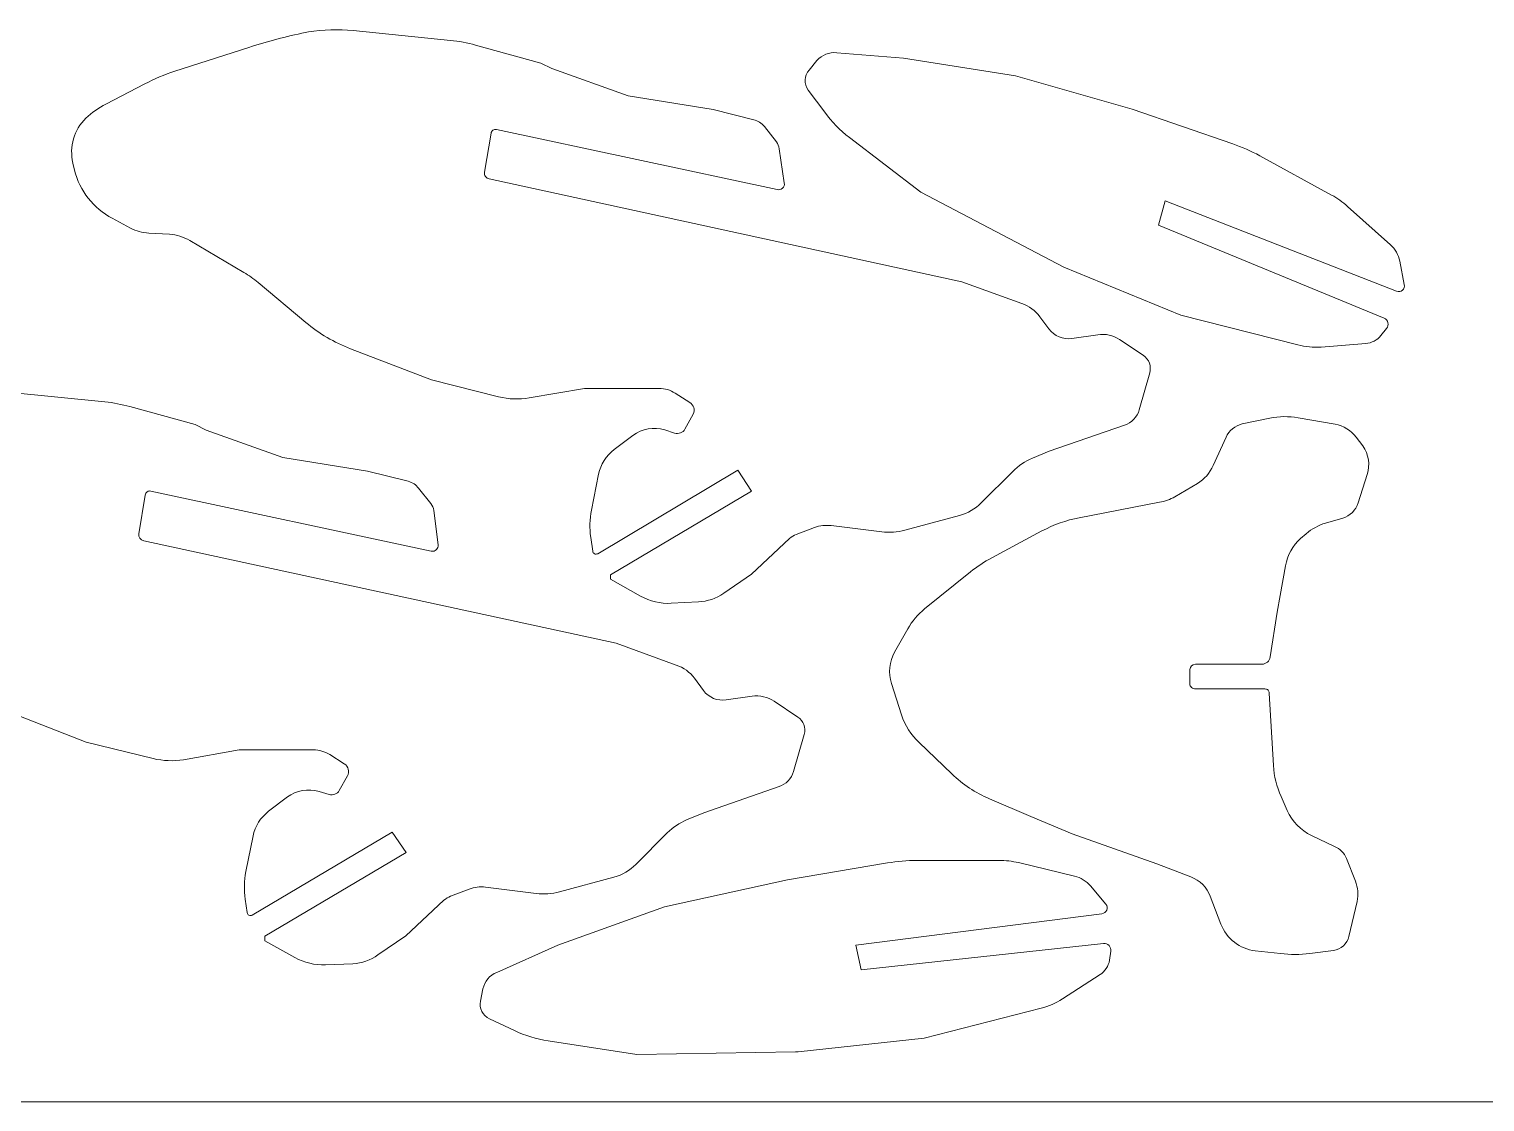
# Model space of a CAD drawing. Header units: inches. Extents: x -4.5 to 5.6, y -4.2 to 3.8.
# Drawn here: x -0.361 to 2.644, y -4.202 to -1.987 of the extents above; entities that cross this region are included whole.
import ezdxf

# ---------------------------------------------------------------- set-up
doc = ezdxf.new("R2010")
doc.units = ezdxf.units.IN
doc.header["$MEASUREMENT"] = 0
doc.layers.add('WHITE', color=7, linetype='Continuous')

msp = doc.modelspace()

# ---------------------------------------------------------------- linework, layer by layer
at = {"layer": 'WHITE', "lineweight": 5}
for points in [[(0.209, -1.9942), (0.1696, -2.0023), (0.1307, -2.0125), (0.0925, -2.0249)], [(0.2153, -1.993), (0.2153, -1.993), (0.209, -1.9942), (0.209, -1.9942)], [(0.2153, -1.993), (0.2153, -1.993), (0.2153, -1.993), (0.2153, -1.993)], [(0.308, -1.9901), (0.2771, -1.9872), (0.246, -1.9882), (0.2154, -1.993)], [(0.5085, -2.0104), (0.5085, -2.0104), (0.308, -1.9901), (0.308, -1.9901)], [(0.5607, -2.0203), (0.5436, -2.0155), (0.5261, -2.0122), (0.5085, -2.0104)], [(0.0925, -2.0249), (0.0925, -2.0249), (-0.0604, -2.0741), (-0.0604, -2.0741)], [(0.0925, -2.0249), (0.0925, -2.0249), (0.0925, -2.0249), (0.0925, -2.0249)], [(0.6951, -2.0574), (0.6951, -2.0574), (0.5607, -2.0203), (0.5607, -2.0203)], [(1.3063, -2.0359), (1.2908, -2.0343), (1.2754, -2.0403), (1.2652, -2.0521)], [(1.4442, -2.0475), (1.4442, -2.0475), (1.3063, -2.0359), (1.3063, -2.0359)], [(0.7177, -2.0684), (0.7177, -2.0684), (0.6951, -2.0574), (0.6951, -2.0574)], [(0.8758, -2.1251), (0.8758, -2.1251), (0.7177, -2.0684), (0.7177, -2.0684)], [(1.249, -2.0718), (1.2388, -2.0834), (1.2381, -2.1006), (1.2472, -2.113)], [(1.2652, -2.0521), (1.2652, -2.0521), (1.249, -2.0718), (1.249, -2.0718)], [(1.2652, -2.0521), (1.2652, -2.0521), (1.2652, -2.0521), (1.2652, -2.0521)], [(1.6754, -2.0834), (1.6754, -2.0834), (1.4442, -2.0475), (1.4442, -2.0475)], [(-0.1224, -2.1002), (-0.1224, -2.1002), (-0.203, -2.1419), (-0.203, -2.1419)], [(-0.0604, -2.0741), (-0.0818, -2.0811), (-0.1025, -2.0898), (-0.1224, -2.1002)], [(-0.1224, -2.1002), (-0.1224, -2.1002), (-0.1224, -2.1002), (-0.1224, -2.1002)], [(1.9164, -2.1524), (1.9164, -2.1524), (1.6754, -2.0834), (1.6754, -2.0834)], [(1.0508, -2.1529), (1.0508, -2.1529), (0.8758, -2.1251), (0.8758, -2.1251)], [(1.2472, -2.113), (1.2472, -2.113), (1.2814, -2.1587), (1.2814, -2.1587)], [(-0.203, -2.1419), (-0.2179, -2.1498), (-0.2317, -2.1595), (-0.2441, -2.1709)], [(1.1348, -2.1744), (1.1348, -2.1744), (1.0508, -2.1529), (1.0508, -2.1529)], [(1.2814, -2.1587), (1.2958, -2.1785), (1.313, -2.196), (1.3324, -2.2109)], [(2.1238, -2.2242), (2.1238, -2.2242), (1.9164, -2.1524), (1.9164, -2.1524)], [(-0.2441, -2.1709), (-0.2686, -2.195), (-0.2787, -2.2302), (-0.2708, -2.2636)], [(1.1568, -2.1883), (1.1513, -2.1813), (1.1435, -2.1764), (1.1348, -2.1744)], [(1.1817, -2.2202), (1.1817, -2.2202), (1.1568, -2.1883), (1.1568, -2.1883)], [(0.5792, -2.2827), (0.5792, -2.2827), (0.5925, -2.2022), (0.5925, -2.2022)], [(0.5925, -2.2022), (0.5925, -2.2022), (0.5925, -2.2022), (0.5925, -2.2022)], [(0.6035, -2.1947), (0.6035, -2.1947), (1.1829, -2.3186), (1.1829, -2.3186)], [(1.1875, -2.2341), (1.1868, -2.229), (1.1848, -2.2242), (1.1817, -2.2202)], [(1.3324, -2.2109), (1.3324, -2.2109), (1.4801, -2.3239), (1.4801, -2.3239)], [(1.198, -2.3047), (1.198, -2.3047), (1.1875, -2.2341), (1.1875, -2.2341)], [(2.1794, -2.2485), (2.1616, -2.2389), (2.143, -2.2308), (2.1238, -2.2242)], [(2.3278, -2.3297), (2.3278, -2.3297), (2.1794, -2.2485), (2.1794, -2.2485)], [(-0.2708, -2.2636), (-0.2708, -2.2636), (-0.2673, -2.2781), (-0.2673, -2.2781)], [(-0.2673, -2.2781), (-0.257, -2.321), (-0.2287, -2.3573), (-0.1896, -2.3778)], [(0.5792, -2.2827), (0.5784, -2.2857), (0.5791, -2.2889), (0.5811, -2.2913)], [(0.5811, -2.2913), (0.5828, -2.294), (0.5854, -2.2959), (0.5885, -2.2966)], [(1.5647, -2.5087), (1.5647, -2.5087), (0.5885, -2.2966), (0.5885, -2.2966)], [(1.4801, -2.3239), (1.4801, -2.3239), (1.775, -2.4786), (1.775, -2.4786)], [(1.9703, -2.3916), (1.9703, -2.3916), (1.9842, -2.3418), (1.9842, -2.3418)], [(1.9842, -2.3418), (1.9842, -2.3418), (1.9842, -2.3418), (1.9842, -2.3418)], [(1.9842, -2.3418), (1.9842, -2.3418), (2.4622, -2.5284), (2.4622, -2.5284)], [(2.3608, -2.3534), (2.3507, -2.3442), (2.3397, -2.3363), (2.3278, -2.3297)], [(2.4494, -2.4322), (2.4494, -2.4322), (2.3608, -2.3534), (2.3608, -2.3534)], [(-0.1896, -2.3778), (-0.1896, -2.3778), (-0.152, -2.398), (-0.152, -2.398)], [(-0.152, -2.398), (-0.1403, -2.4041), (-0.1275, -2.4077), (-0.1143, -2.4085)], [(2.4361, -2.584), (2.4361, -2.584), (1.9703, -2.3916), (1.9703, -2.3916)], [(-0.1143, -2.4085), (-0.1143, -2.4085), (-0.0714, -2.4108), (-0.0714, -2.4108)], [(-0.0297, -2.4235), (-0.0424, -2.416), (-0.0567, -2.4116), (-0.0714, -2.4108)], [(-0.0297, -2.4235), (-0.0297, -2.4235), (0.0821, -2.4896), (0.0821, -2.4896)], [(2.4685, -2.4664), (2.466, -2.4532), (2.4593, -2.4412), (2.4494, -2.4322)], [(0.1116, -2.5104), (0.1024, -2.5027), (0.0925, -2.4957), (0.0821, -2.4896)], [(1.775, -2.4786), (1.775, -2.4786), (2.0166, -2.5776), (2.0166, -2.5776)], [(2.4778, -2.5145), (2.4778, -2.5145), (2.4685, -2.4664), (2.4685, -2.4664)], [(0.1116, -2.5104), (0.1116, -2.5104), (0.2101, -2.5927), (0.2101, -2.5927)], [(1.6881, -2.5539), (1.6881, -2.5539), (1.5647, -2.5087), (1.5647, -2.5087)], [(1.7258, -2.5811), (1.7163, -2.5684), (1.7032, -2.5589), (1.6881, -2.5539)], [(1.7443, -2.606), (1.7443, -2.606), (1.7258, -2.5811), (1.7258, -2.5811)], [(2.0166, -2.5776), (2.0166, -2.5776), (2.2582, -2.639), (2.2582, -2.639)], [(0.2101, -2.5927), (0.2376, -2.6158), (0.2688, -2.6342), (0.3023, -2.6471)], [(1.7443, -2.606), (1.7553, -2.6209), (1.7736, -2.6285), (1.7918, -2.6257)], [(2.4297, -2.6199), (2.4297, -2.6199), (2.4413, -2.6054), (2.4413, -2.6054)], [(2.4413, -2.6054), (2.4413, -2.6054), (2.4413, -2.6054), (2.4413, -2.6054)], [(1.8451, -2.6182), (1.8451, -2.6182), (1.7918, -2.6257), (1.7918, -2.6257)], [(1.8903, -2.628), (1.877, -2.6193), (1.8609, -2.6158), (1.8451, -2.6182)], [(1.8451, -2.6182), (1.8451, -2.6182), (1.8451, -2.6182), (1.8451, -2.6182)], [(1.939, -2.6605), (1.939, -2.6605), (1.8903, -2.628), (1.8903, -2.628)], [(2.2582, -2.639), (2.2739, -2.6432), (2.2901, -2.6448), (2.3063, -2.6437)], [(2.3063, -2.6437), (2.3063, -2.6437), (2.3984, -2.6361), (2.3984, -2.6361)], [(2.3984, -2.6361), (2.4106, -2.6352), (2.4219, -2.6294), (2.4297, -2.6199)], [(2.3984, -2.6361), (2.3984, -2.6361), (2.3984, -2.6361), (2.3984, -2.6361)], [(0.3023, -2.6472), (0.3023, -2.6472), (0.4697, -2.7115), (0.4697, -2.7115)], [(1.9523, -2.697), (1.9564, -2.6832), (1.951, -2.6684), (1.939, -2.6605)], [(1.9309, -2.7729), (1.9309, -2.7729), (1.9523, -2.697), (1.9523, -2.697)], [(1.9523, -2.697), (1.9523, -2.697), (1.9523, -2.697), (1.9523, -2.697)], [(0.4697, -2.7115), (0.4697, -2.7115), (0.6082, -2.7462), (0.6082, -2.7462)], [(0.6713, -2.7486), (0.6713, -2.7486), (0.7855, -2.7288), (0.7855, -2.7288)], [(0.7855, -2.7288), (0.7855, -2.7288), (0.7855, -2.7288), (0.7855, -2.7288)], [(0.7855, -2.7288), (0.7855, -2.7288), (0.9396, -2.7288), (0.9396, -2.7288)], [(0.9396, -2.7288), (0.9396, -2.7288), (0.9396, -2.7288), (0.9396, -2.7288)], [(0.9726, -2.7387), (0.9627, -2.7324), (0.9513, -2.729), (0.9396, -2.7288)], [(-0.2047, -2.7567), (-0.2047, -2.7567), (-0.4057, -2.737), (-0.4057, -2.737)], [(-0.1531, -2.7665), (-0.17, -2.7618), (-0.1873, -2.7585), (-0.2047, -2.7567)], [(0.6082, -2.7462), (0.6288, -2.7514), (0.6503, -2.7522), (0.6713, -2.7486)], [(0.9726, -2.7387), (0.9726, -2.7387), (1.0027, -2.7578), (1.0027, -2.7578)], [(1.0097, -2.7821), (1.014, -2.7735), (1.011, -2.7629), (1.0027, -2.7578)], [(-0.0181, -2.8036), (-0.0181, -2.8036), (-0.1531, -2.7665), (-0.1531, -2.7665)], [(1.0097, -2.7821), (1.0097, -2.7821), (0.9929, -2.8129), (0.9929, -2.8129)], [(1.0097, -2.7821), (1.0097, -2.7821), (1.0097, -2.7821), (1.0097, -2.7821)], [(1.9002, -2.8047), (1.9152, -2.8), (1.9267, -2.788), (1.9309, -2.7729)], [(2.2003, -2.7903), (2.2003, -2.7903), (2.1435, -2.8024), (2.1435, -2.8024)], [(2.2588, -2.7897), (2.2394, -2.7862), (2.2196, -2.7864), (2.2003, -2.7903)], [(2.2003, -2.7903), (2.2003, -2.7903), (2.2003, -2.7903), (2.2003, -2.7903)], [(2.3353, -2.803), (2.3353, -2.803), (2.2588, -2.7897), (2.2588, -2.7897)], [(0.0045, -2.8152), (0.0045, -2.8152), (-0.0181, -2.8036), (-0.0181, -2.8036)], [(0.1626, -2.8714), (0.1626, -2.8714), (0.0045, -2.8152), (0.0045, -2.8152)], [(0.9512, -2.8146), (0.9286, -2.8076), (0.904, -2.8119), (0.8851, -2.8262)], [(0.9714, -2.821), (0.9714, -2.821), (0.9512, -2.8146), (0.9512, -2.8146)], [(0.9714, -2.821), (0.9796, -2.8237), (0.9885, -2.8203), (0.9929, -2.8129)], [(1.7449, -2.8586), (1.7449, -2.8586), (1.9002, -2.8047), (1.9002, -2.8047)], [(1.9002, -2.8047), (1.9002, -2.8047), (1.9002, -2.8047), (1.9002, -2.8047)], [(2.1435, -2.8024), (2.1286, -2.8057), (2.1162, -2.8158), (2.1099, -2.8297)], [(2.3787, -2.8297), (2.3683, -2.8155), (2.3527, -2.8059), (2.3353, -2.803)], [(0.8469, -2.8551), (0.8301, -2.8676), (0.8186, -2.8857), (0.8144, -2.9061)], [(0.8851, -2.8262), (0.8851, -2.8262), (0.8469, -2.8551), (0.8469, -2.8551)], [(0.8851, -2.8262), (0.8851, -2.8262), (0.8851, -2.8262), (0.8851, -2.8262)], [(2.1099, -2.8297), (2.1099, -2.8297), (2.0833, -2.8882), (2.0833, -2.8882)], [(2.1099, -2.8297), (2.1099, -2.8297), (2.1099, -2.8297), (2.1099, -2.8297)], [(2.3921, -2.8476), (2.3921, -2.8476), (2.3787, -2.8297), (2.3787, -2.8297)], [(2.4013, -2.9067), (2.4078, -2.8867), (2.4044, -2.8647), (2.3921, -2.8476)], [(0.3376, -2.8998), (0.3376, -2.8998), (0.1626, -2.8714), (0.1626, -2.8714)], [(1.7101, -2.8731), (1.6949, -2.8794), (1.6812, -2.8887), (1.6696, -2.9003)], [(1.7101, -2.8731), (1.7101, -2.8731), (1.7449, -2.8586), (1.7449, -2.8586)], [(1.7449, -2.8586), (1.7449, -2.8586), (1.7449, -2.8586), (1.7449, -2.8586)], [(0.4216, -2.9206), (0.4216, -2.9206), (0.3376, -2.8998), (0.3376, -2.8998)], [(0.8144, -2.9061), (0.8144, -2.9061), (0.7999, -2.9803), (0.7999, -2.9803)], [(0.8127, -3.0701), (0.8127, -3.0701), (1.1018, -2.898), (1.1018, -2.898)], [(0.8144, -2.9061), (0.8144, -2.9061), (0.8144, -2.9061), (0.8144, -2.9061)], [(1.1018, -2.898), (1.1018, -2.898), (1.1018, -2.898), (1.1018, -2.898)], [(1.1018, -2.898), (1.1018, -2.898), (1.1302, -2.9409), (1.1302, -2.9409)], [(1.6047, -2.9652), (1.6047, -2.9652), (1.6696, -2.9003), (1.6696, -2.9003)], [(1.6696, -2.9003), (1.6696, -2.9003), (1.6696, -2.9003), (1.6696, -2.9003)], [(2.0508, -2.9252), (2.0653, -2.9166), (2.0766, -2.9036), (2.0833, -2.8882)], [(2.3828, -2.9652), (2.3828, -2.9652), (2.4013, -2.9067), (2.4013, -2.9067)], [(2.4013, -2.9067), (2.4013, -2.9067), (2.4013, -2.9067), (2.4013, -2.9067)], [(-0.1097, -2.9409), (-0.1097, -2.9409), (0.4691, -3.0649), (0.4691, -3.0649)], [(0.443, -2.9351), (0.4377, -2.928), (0.4302, -2.9229), (0.4216, -2.9206)], [(0.468, -2.9664), (0.468, -2.9664), (0.443, -2.9351), (0.443, -2.9351)], [(1.1302, -2.9409), (1.1302, -2.9409), (0.8393, -3.1136), (0.8393, -3.1136)], [(1.1302, -2.9409), (1.1302, -2.9409), (1.1302, -2.9409), (1.1302, -2.9409)], [(2.0508, -2.9252), (2.0508, -2.9252), (2.0045, -2.9525), (2.0045, -2.9525)], [(2.0508, -2.9252), (2.0508, -2.9252), (2.0508, -2.9252), (2.0508, -2.9252)], [(-0.1346, -3.029), (-0.1346, -3.029), (-0.1213, -2.949), (-0.1213, -2.949)], [(-0.1213, -2.949), (-0.1213, -2.949), (-0.1213, -2.949), (-0.1213, -2.949)], [(0.4743, -2.9809), (0.4735, -2.9756), (0.4713, -2.9706), (0.468, -2.9664)], [(1.5595, -2.9913), (1.5766, -2.9867), (1.5922, -2.9777), (1.6047, -2.9652)], [(1.9726, -2.9641), (1.9726, -2.9641), (1.8069, -2.9959), (1.8069, -2.9959)], [(1.9726, -2.9641), (1.9838, -2.9621), (1.9946, -2.9582), (2.0045, -2.9525)], [(1.9726, -2.9641), (1.9726, -2.9641), (1.9726, -2.9641), (1.9726, -2.9641)], [(2.3509, -2.9965), (2.3661, -2.992), (2.378, -2.9803), (2.3828, -2.9652)], [(0.4836, -3.0516), (0.4836, -3.0516), (0.4743, -2.9809), (0.4743, -2.9809)], [(0.7999, -2.9803), (0.7962, -2.9988), (0.7956, -3.0178), (0.7982, -3.0365)], [(1.4471, -3.0214), (1.4471, -3.0214), (1.5595, -2.9913), (1.5595, -2.9913)], [(1.5595, -2.9913), (1.5595, -2.9913), (1.5595, -2.9913), (1.5595, -2.9913)], [(1.8069, -2.9959), (1.78, -3.0011), (1.754, -3.0102), (1.7298, -3.0232)], [(2.3156, -3.0069), (2.3156, -3.0069), (2.3509, -2.9965), (2.3509, -2.9965)], [(2.3509, -2.9965), (2.3509, -2.9965), (2.3509, -2.9965), (2.3509, -2.9965)], [(-0.1346, -3.029), (-0.1359, -3.0357), (-0.1315, -3.0422), (-0.1247, -3.0434)], [(1.2223, -3.0307), (1.2174, -3.0325), (1.2129, -3.0353), (1.209, -3.0388)], [(1.2223, -3.0307), (1.2223, -3.0307), (1.2605, -3.0162), (1.2605, -3.0162)], [(1.2947, -3.0122), (1.2832, -3.0107), (1.2714, -3.0121), (1.2605, -3.0162)], [(1.2605, -3.0162), (1.2605, -3.0162), (1.2605, -3.0162), (1.2605, -3.0162)], [(1.2947, -3.0122), (1.2947, -3.0122), (1.399, -3.0249), (1.399, -3.0249)], [(1.399, -3.0249), (1.4151, -3.0269), (1.4314, -3.0257), (1.4471, -3.0214)], [(1.7298, -3.0232), (1.7298, -3.0232), (1.6261, -3.0788), (1.6261, -3.0788)], [(1.7298, -3.0232), (1.7298, -3.0232), (1.7298, -3.0232), (1.7298, -3.0232)], [(2.264, -3.0388), (2.264, -3.0388), (2.2756, -3.029), (2.2756, -3.029)], [(2.3156, -3.0069), (2.3008, -3.0113), (2.2872, -3.0188), (2.2756, -3.029)], [(2.2756, -3.029), (2.2756, -3.029), (2.2756, -3.029), (2.2756, -3.029)], [(0.8509, -3.2549), (0.8509, -3.2549), (-0.1247, -3.0434), (-0.1247, -3.0434)], [(0.7982, -3.0365), (0.7982, -3.0365), (0.8023, -3.0649), (0.8023, -3.0649)], [(1.1302, -3.1124), (1.1302, -3.1124), (1.209, -3.0388), (1.209, -3.0388)], [(1.209, -3.0388), (1.209, -3.0388), (1.209, -3.0388), (1.209, -3.0388)], [(2.264, -3.0388), (2.2475, -3.0534), (2.2365, -3.0733), (2.2327, -3.095)], [(1.6261, -3.0788), (1.6106, -3.087), (1.5958, -3.0967), (1.5821, -3.1078)], [(2.2217, -3.1564), (2.2217, -3.1564), (2.2327, -3.095), (2.2327, -3.095)], [(2.2327, -3.095), (2.2327, -3.095), (2.2327, -3.095), (2.2327, -3.095)], [(0.8393, -3.1136), (0.8393, -3.1136), (0.8393, -3.1136), (0.8393, -3.1136)], [(0.8393, -3.1136), (0.8393, -3.1136), (0.8393, -3.1228), (0.8393, -3.1228)], [(0.8393, -3.1228), (0.8393, -3.1228), (0.9013, -3.1576), (0.9013, -3.1576)], [(1.0728, -3.1518), (1.0728, -3.1518), (1.1302, -3.1124), (1.1302, -3.1124)], [(1.1302, -3.1124), (1.1302, -3.1124), (1.1302, -3.1124), (1.1302, -3.1124)], [(1.5821, -3.1078), (1.5821, -3.1078), (1.4877, -3.1842), (1.4877, -3.1842)], [(1.5821, -3.1078), (1.5821, -3.1078), (1.5821, -3.1078), (1.5821, -3.1078)], [(1.0207, -3.1697), (1.0394, -3.1687), (1.0574, -3.1625), (1.0728, -3.1518)], [(0.9013, -3.1576), (0.9205, -3.1685), (0.9424, -3.1737), (0.9645, -3.1726)], [(0.9645, -3.1726), (0.9645, -3.1726), (1.0207, -3.1697), (1.0207, -3.1697)], [(1.0207, -3.1697), (1.0207, -3.1697), (1.0207, -3.1697), (1.0207, -3.1697)], [(1.4877, -3.1842), (1.4736, -3.1956), (1.4618, -3.2096), (1.4529, -3.2254)], [(2.2154, -3.1912), (2.2154, -3.1912), (2.2217, -3.1564), (2.2217, -3.1564)], [(2.2217, -3.1564), (2.2217, -3.1564), (2.2217, -3.1564), (2.2217, -3.1564)], [(2.2009, -3.2833), (2.2009, -3.2833), (2.2154, -3.1912), (2.2154, -3.1912)], [(2.2154, -3.1912), (2.2154, -3.1912), (2.2154, -3.1912), (2.2154, -3.1912)], [(1.4529, -3.2254), (1.4529, -3.2254), (1.4257, -3.2735), (1.4257, -3.2735)], [(1.4529, -3.2254), (1.4529, -3.2254), (1.4529, -3.2254), (1.4529, -3.2254)], [(0.9749, -3.3001), (0.9749, -3.3001), (0.8509, -3.2549), (0.8509, -3.2549)], [(1.4257, -3.2735), (1.4147, -3.2931), (1.4124, -3.3164), (1.4193, -3.3378)], [(1.0126, -3.3273), (1.0031, -3.3146), (0.9899, -3.3051), (0.9749, -3.3001)], [(2.0468, -3.2984), (2.0406, -3.2984), (2.0355, -3.3032), (2.0352, -3.3094)], [(2.0468, -3.2984), (2.0468, -3.2984), (2.1841, -3.2984), (2.1841, -3.2984)], [(2.1841, -3.2984), (2.1926, -3.2982), (2.1997, -3.2918), (2.2009, -3.2833)], [(2.1841, -3.2984), (2.1841, -3.2984), (2.1841, -3.2984), (2.1841, -3.2984)], [(1.0311, -3.3528), (1.0311, -3.3528), (1.0126, -3.3273), (1.0126, -3.3273)], [(2.0351, -3.3383), (2.0351, -3.3383), (2.0352, -3.3094), (2.0352, -3.3094)], [(2.0352, -3.3094), (2.0352, -3.3094), (2.0352, -3.3094), (2.0352, -3.3094)], [(1.0311, -3.3528), (1.0421, -3.3672), (1.0601, -3.3746), (1.078, -3.3719)], [(1.1313, -3.3644), (1.1313, -3.3644), (1.078, -3.3719), (1.078, -3.3719)], [(1.1771, -3.3748), (1.1637, -3.3658), (1.1474, -3.3621), (1.1313, -3.3644)], [(1.1313, -3.3644), (1.1313, -3.3644), (1.1313, -3.3644), (1.1313, -3.3644)], [(1.4193, -3.3378), (1.4193, -3.3378), (1.4401, -3.4027), (1.4401, -3.4027)], [(2.1904, -3.3494), (2.1904, -3.3494), (2.0468, -3.3494), (2.0468, -3.3494)], [(2.2078, -3.5075), (2.2078, -3.5075), (2.1991, -3.358), (2.1991, -3.358)], [(-0.411, -3.394), (-0.411, -3.394), (-0.2435, -3.4589), (-0.2435, -3.4589)], [(1.2258, -3.4073), (1.2258, -3.4073), (1.1771, -3.3749), (1.1771, -3.3749)], [(1.2391, -3.4432), (1.2429, -3.4296), (1.2375, -3.4151), (1.2258, -3.4073)], [(1.4401, -3.4027), (1.4472, -3.4245), (1.4595, -3.4442), (1.4761, -3.46)], [(1.2171, -3.5197), (1.2171, -3.5197), (1.2391, -3.4432), (1.2391, -3.4432)], [(1.2391, -3.4432), (1.2391, -3.4432), (1.2391, -3.4432), (1.2391, -3.4432)], [(-0.2435, -3.4589), (-0.2435, -3.4589), (-0.105, -3.493), (-0.105, -3.493)], [(-0.0425, -3.4954), (-0.0425, -3.4954), (0.0722, -3.4751), (0.0722, -3.4751)], [(0.0722, -3.4751), (0.0722, -3.4751), (0.0722, -3.4751), (0.0722, -3.4751)], [(0.0722, -3.4751), (0.0722, -3.4751), (0.2258, -3.4751), (0.2258, -3.4751)], [(0.2594, -3.4849), (0.2493, -3.4786), (0.2377, -3.4752), (0.2258, -3.4751)], [(0.2594, -3.4849), (0.2594, -3.4849), (0.2895, -3.504), (0.2895, -3.504)], [(1.4761, -3.46), (1.4761, -3.46), (1.5439, -3.5249), (1.5439, -3.5249)], [(-0.105, -3.493), (-0.0846, -3.4981), (-0.0633, -3.4989), (-0.0425, -3.4954)], [(0.2959, -3.529), (0.3007, -3.5203), (0.2979, -3.5093), (0.2895, -3.504)], [(2.2078, -3.5075), (2.2092, -3.5295), (2.2145, -3.5511), (2.2235, -3.5713)], [(0.2959, -3.529), (0.2959, -3.529), (0.2791, -3.5591), (0.2791, -3.5591)], [(0.2959, -3.529), (0.2959, -3.529), (0.2959, -3.529), (0.2959, -3.529)], [(1.187, -3.551), (1.2016, -3.5462), (1.2129, -3.5345), (1.2171, -3.5197)], [(1.5439, -3.5249), (1.5664, -3.5465), (1.5927, -3.5638), (1.6215, -3.5759)], [(0.1719, -3.5724), (0.1719, -3.5724), (0.1331, -3.602), (0.1331, -3.602)], [(0.2374, -3.5614), (0.215, -3.5545), (0.1907, -3.5586), (0.1719, -3.5724)], [(0.1719, -3.5724), (0.1719, -3.5724), (0.1719, -3.5724), (0.1719, -3.5724)], [(0.2582, -3.5672), (0.2582, -3.5672), (0.2374, -3.5614), (0.2374, -3.5614)], [(0.2582, -3.5672), (0.2662, -3.5695), (0.2748, -3.5662), (0.2791, -3.5591)], [(1.0317, -3.6049), (1.0317, -3.6049), (1.187, -3.551), (1.187, -3.551)], [(1.187, -3.551), (1.187, -3.551), (1.187, -3.551), (1.187, -3.551)], [(1.6215, -3.5759), (1.6215, -3.5759), (1.7067, -3.6124), (1.7067, -3.6124)], [(2.2362, -3.6002), (2.2362, -3.6002), (2.2235, -3.5713), (2.2235, -3.5713)], [(0.1331, -3.602), (0.1166, -3.6145), (0.1052, -3.6326), (0.1012, -3.6529)], [(0.9963, -3.6199), (0.9963, -3.6199), (1.0317, -3.6049), (1.0317, -3.6049)], [(1.0317, -3.6049), (1.0317, -3.6049), (1.0317, -3.6049), (1.0317, -3.6049)], [(2.2362, -3.6002), (2.2462, -3.623), (2.2641, -3.6413), (2.2866, -3.6518)], [(0.9963, -3.6199), (0.9814, -3.6261), (0.9679, -3.6352), (0.9564, -3.6466)], [(1.7067, -3.6124), (1.7067, -3.6124), (1.7924, -3.6483), (1.7924, -3.6483)], [(0.1012, -3.6529), (0.1012, -3.6529), (0.0861, -3.7265), (0.0861, -3.7265)], [(0.0995, -3.8163), (0.0995, -3.8163), (0.388, -3.6448), (0.388, -3.6448)], [(0.1012, -3.6529), (0.1012, -3.6529), (0.1012, -3.6529), (0.1012, -3.6529)], [(0.388, -3.6448), (0.388, -3.6448), (0.388, -3.6448), (0.388, -3.6448)], [(0.388, -3.6448), (0.388, -3.6448), (0.417, -3.6871), (0.417, -3.6871)], [(0.8915, -3.7115), (0.8915, -3.7115), (0.9564, -3.6466), (0.9564, -3.6466)], [(0.9564, -3.6466), (0.9564, -3.6466), (0.9564, -3.6466), (0.9564, -3.6466)], [(1.7924, -3.6483), (1.7924, -3.6483), (1.9674, -3.7103), (1.9674, -3.7103)], [(2.3341, -3.6744), (2.3341, -3.6744), (2.2866, -3.6518), (2.2866, -3.6518)], [(0.417, -3.6871), (0.417, -3.6871), (0.1255, -3.8598), (0.1255, -3.8598)], [(0.417, -3.6871), (0.417, -3.6871), (0.417, -3.6871), (0.417, -3.6871)], [(2.3585, -3.6993), (2.3538, -3.6882), (2.3451, -3.6793), (2.3341, -3.6744)], [(0.0861, -3.7265), (0.0825, -3.7453), (0.0821, -3.7645), (0.085, -3.7833)], [(0.8463, -3.7381), (0.8634, -3.7334), (0.879, -3.7242), (0.8915, -3.7115)], [(1.4112, -3.7086), (1.4112, -3.7086), (1.2043, -3.7433), (1.2043, -3.7433)], [(1.472, -3.7034), (1.4516, -3.7034), (1.4313, -3.7052), (1.4112, -3.7086)], [(1.4112, -3.7086), (1.4112, -3.7086), (1.4112, -3.7086), (1.4112, -3.7086)], [(1.6412, -3.7034), (1.6412, -3.7034), (1.472, -3.7034), (1.472, -3.7034)], [(1.6817, -3.708), (1.6685, -3.7049), (1.6548, -3.7033), (1.6412, -3.7034)], [(1.797, -3.7358), (1.797, -3.7358), (1.6817, -3.708), (1.6817, -3.708)], [(1.9674, -3.7103), (1.9674, -3.7103), (2.0375, -3.7375), (2.0375, -3.7375)], [(2.377, -3.7462), (2.377, -3.7462), (2.3585, -3.6993), (2.3585, -3.6993)], [(0.5809, -3.7584), (0.5696, -3.757), (0.558, -3.7584), (0.5473, -3.7624)], [(0.7339, -3.7682), (0.7339, -3.7682), (0.8463, -3.7381), (0.8463, -3.7381)], [(0.8463, -3.7381), (0.8463, -3.7381), (0.8463, -3.7381), (0.8463, -3.7381)], [(1.2043, -3.7433), (1.2043, -3.7433), (0.9506, -3.7995), (0.9506, -3.7995)], [(1.2043, -3.7433), (1.2043, -3.7433), (1.2043, -3.7433), (1.2043, -3.7433)], [(1.8301, -3.7561), (1.8215, -3.746), (1.8099, -3.7389), (1.797, -3.7358)], [(1.8619, -3.7938), (1.8619, -3.7938), (1.8301, -3.7561), (1.8301, -3.7561)], [(2.0775, -3.7775), (2.0704, -3.7591), (2.0559, -3.7446), (2.0375, -3.7375)], [(2.3805, -3.7879), (2.3836, -3.774), (2.3824, -3.7595), (2.377, -3.7462)], [(0.085, -3.7833), (0.085, -3.7833), (0.089, -3.8111), (0.089, -3.8111)], [(0.4164, -3.8592), (0.4164, -3.8592), (0.4952, -3.7856), (0.4952, -3.7856)], [(0.5091, -3.7775), (0.504, -3.7793), (0.4992, -3.782), (0.4952, -3.7856)], [(0.4952, -3.7856), (0.4952, -3.7856), (0.4952, -3.7856), (0.4952, -3.7856)], [(0.5091, -3.7775), (0.5091, -3.7775), (0.5473, -3.7624), (0.5473, -3.7624)], [(0.5473, -3.7624), (0.5473, -3.7624), (0.5473, -3.7624), (0.5473, -3.7624)], [(0.5809, -3.7584), (0.5809, -3.7584), (0.6858, -3.7717), (0.6858, -3.7717)], [(0.6858, -3.7717), (0.7019, -3.7737), (0.7182, -3.7725), (0.7339, -3.7682)], [(2.0775, -3.7775), (2.0775, -3.7775), (2.0995, -3.8349), (2.0995, -3.8349)], [(0.9506, -3.7995), (0.9506, -3.7995), (0.7304, -3.8783), (0.7304, -3.8783)], [(0.9506, -3.7995), (0.9506, -3.7995), (0.9506, -3.7995), (0.9506, -3.7995)], [(1.3457, -3.8783), (1.3457, -3.8783), (1.8538, -3.8134), (1.8538, -3.8134)], [(1.8538, -3.8134), (1.8538, -3.8134), (1.8538, -3.8134), (1.8538, -3.8134)], [(2.3637, -3.8604), (2.3637, -3.8604), (2.3805, -3.7879), (2.3805, -3.7879)], [(2.3805, -3.7879), (2.3805, -3.7879), (2.3805, -3.7879), (2.3805, -3.7879)], [(2.0995, -3.8349), (2.111, -3.8649), (2.1382, -3.8861), (2.1702, -3.8899)], [(0.1255, -3.8598), (0.1255, -3.8598), (0.1255, -3.8598), (0.1255, -3.8598)], [(0.1255, -3.8598), (0.1255, -3.8598), (0.1255, -3.8691), (0.1255, -3.8691)], [(0.1255, -3.8691), (0.1255, -3.8691), (0.1875, -3.9038), (0.1875, -3.9038)], [(0.359, -3.8986), (0.359, -3.8986), (0.4164, -3.8592), (0.4164, -3.8592)], [(0.4164, -3.8592), (0.4164, -3.8592), (0.4164, -3.8592), (0.4164, -3.8592)], [(1.8573, -3.8749), (1.8573, -3.8749), (1.3567, -3.9293), (1.3567, -3.9293)], [(1.8573, -3.8749), (1.8573, -3.8749), (1.8573, -3.8749), (1.8573, -3.8749)], [(2.3318, -3.8893), (2.3474, -3.8872), (2.3601, -3.8757), (2.3637, -3.8604)], [(0.1875, -3.9038), (0.2068, -3.9147), (0.2286, -3.9199), (0.2507, -3.9189)], [(0.3069, -3.9166), (0.3256, -3.9155), (0.3437, -3.9093), (0.359, -3.8986)], [(0.7304, -3.8783), (0.7304, -3.8783), (0.6041, -3.9345), (0.6041, -3.9345)], [(0.7304, -3.8783), (0.7304, -3.8783), (0.7304, -3.8783), (0.7304, -3.8783)], [(1.3567, -3.9293), (1.3567, -3.9293), (1.3457, -3.8783), (1.3457, -3.8783)], [(1.8695, -3.9096), (1.8695, -3.9096), (1.8718, -3.8905), (1.8718, -3.8905)], [(1.8718, -3.8905), (1.8718, -3.8905), (1.8718, -3.8905), (1.8718, -3.8905)], [(2.1702, -3.8899), (2.1702, -3.8899), (2.2223, -3.8957), (2.2223, -3.8957)], [(2.2223, -3.8957), (2.2425, -3.8982), (2.2629, -3.8982), (2.2831, -3.8957)], [(2.2831, -3.8957), (2.2831, -3.8957), (2.3318, -3.8893), (2.3318, -3.8893)], [(2.3318, -3.8893), (2.3318, -3.8893), (2.3318, -3.8893), (2.3318, -3.8893)], [(0.2507, -3.9189), (0.2507, -3.9189), (0.3069, -3.9166), (0.3069, -3.9166)], [(0.3069, -3.9166), (0.3069, -3.9166), (0.3069, -3.9166), (0.3069, -3.9166)], [(0.6041, -3.9345), (0.5895, -3.9404), (0.5789, -3.9533), (0.5757, -3.9687)], [(1.8498, -3.9392), (1.8601, -3.9324), (1.8672, -3.9218), (1.8695, -3.9096)], [(1.7721, -3.989), (1.7721, -3.989), (1.8498, -3.9392), (1.8498, -3.9392)], [(1.8498, -3.9392), (1.8498, -3.9392), (1.8498, -3.9392), (1.8498, -3.9392)], [(0.5705, -3.9936), (0.5675, -4.0086), (0.5752, -4.0237), (0.589, -4.0301)], [(0.5757, -3.9687), (0.5757, -3.9687), (0.5705, -3.9936), (0.5705, -3.9936)], [(0.5757, -3.9687), (0.5757, -3.9687), (0.5757, -3.9687), (0.5757, -3.9687)], [(1.7281, -4.0087), (1.7438, -4.0046), (1.7586, -3.9979), (1.7721, -3.989)], [(1.4865, -4.0701), (1.4865, -4.0701), (1.7281, -4.0087), (1.7281, -4.0087)], [(1.7281, -4.0087), (1.7281, -4.0087), (1.7281, -4.0087), (1.7281, -4.0087)], [(0.589, -4.0301), (0.589, -4.0301), (0.6406, -4.0545), (0.6406, -4.0545)], [(0.6406, -4.0545), (0.6628, -4.065), (0.6864, -4.0722), (0.7107, -4.0759)], [(0.7107, -4.0759), (0.7107, -4.0759), (0.8938, -4.1043), (0.8938, -4.1043)], [(1.2269, -4.0985), (1.2269, -4.0985), (1.4865, -4.0701), (1.4865, -4.0701)], [(1.4865, -4.0701), (1.4865, -4.0701), (1.4865, -4.0701), (1.4865, -4.0701)], [(0.8938, -4.1043), (0.8938, -4.1043), (1.2211, -4.0985), (1.2211, -4.0985)], [(1.2211, -4.0985), (1.2211, -4.0985), (1.2211, -4.0985), (1.2211, -4.0985)], [(1.2211, -4.0985), (1.2211, -4.0985), (1.2269, -4.0985), (1.2269, -4.0985)], [(1.2269, -4.0985), (1.2269, -4.0985), (1.2269, -4.0985), (1.2269, -4.0985)], [(5.6363, -4.2018), (5.6363, -4.2018), (-4.5407, -4.2018), (-4.5407, -4.2018)]]:
    msp.add_open_spline(points, degree=3, dxfattribs=at)
for points in [[(0.6035, -2.1947), (0.6011, -2.1942), (0.5985, -2.1947), (0.5965, -2.1961), (0.5965, -2.1961), (0.5944, -2.1976), (0.593, -2.1997), (0.5925, -2.2022)], [(1.1829, -2.3186), (1.1869, -2.3195), (1.1911, -2.3184), (1.1941, -2.3156), (1.1941, -2.3156), (1.1971, -2.3128), (1.1985, -2.3088), (1.198, -2.3047)], [(2.4622, -2.5284), (2.4663, -2.53), (2.4709, -2.5292), (2.4742, -2.5262), (2.4742, -2.5262), (2.4775, -2.5233), (2.4789, -2.5188), (2.4778, -2.5145)], [(2.4413, -2.6054), (2.4441, -2.6021), (2.4452, -2.5976), (2.4442, -2.5934), (2.4442, -2.5934), (2.4432, -2.5891), (2.4401, -2.5856), (2.4361, -2.584)], [(-0.1097, -2.9409), (-0.1123, -2.9403), (-0.1151, -2.9408), (-0.1173, -2.9423), (-0.1173, -2.9423), (-0.1195, -2.9439), (-0.121, -2.9463), (-0.1213, -2.949)], [(0.4691, -3.0649), (0.4729, -3.0656), (0.4768, -3.0645), (0.4797, -3.0618), (0.4797, -3.0618), (0.4825, -3.0592), (0.484, -3.0554), (0.4836, -3.0516)], [(0.8023, -3.0649), (0.8025, -3.0672), (0.804, -3.0692), (0.8061, -3.0703), (0.8061, -3.0703), (0.8082, -3.0713), (0.8106, -3.0713), (0.8127, -3.0701)], [(2.0351, -3.3383), (2.0351, -3.3414), (2.0364, -3.3443), (2.0386, -3.3463), (2.0386, -3.3463), (2.0408, -3.3484), (2.0437, -3.3495), (2.0468, -3.3494)], [(2.1991, -3.358), (2.1991, -3.3557), (2.1982, -3.3535), (2.1966, -3.3519), (2.1966, -3.3519), (2.195, -3.3503), (2.1927, -3.3494), (2.1904, -3.3494)], [(0.089, -3.8111), (0.0892, -3.8135), (0.0906, -3.8157), (0.0927, -3.8167), (0.0927, -3.8167), (0.0949, -3.8178), (0.0975, -3.8176), (0.0995, -3.8163)], [(1.8538, -3.8134), (1.8582, -3.8129), (1.8619, -3.81), (1.8636, -3.8059), (1.8636, -3.8059), (1.8652, -3.8019), (1.8646, -3.7972), (1.8619, -3.7938)], [(1.8718, -3.8905), (1.8725, -3.8864), (1.8712, -3.8822), (1.8684, -3.8791), (1.8684, -3.8791), (1.8655, -3.8761), (1.8614, -3.8745), (1.8573, -3.8748)]]:
    msp.add_open_spline(points, degree=3, knots=[0, 0, 0, 0, 0.5, 0.5, 0.5, 0.5, 1, 1, 1, 1], dxfattribs=at)

doc.saveas('drawing.dxf')
